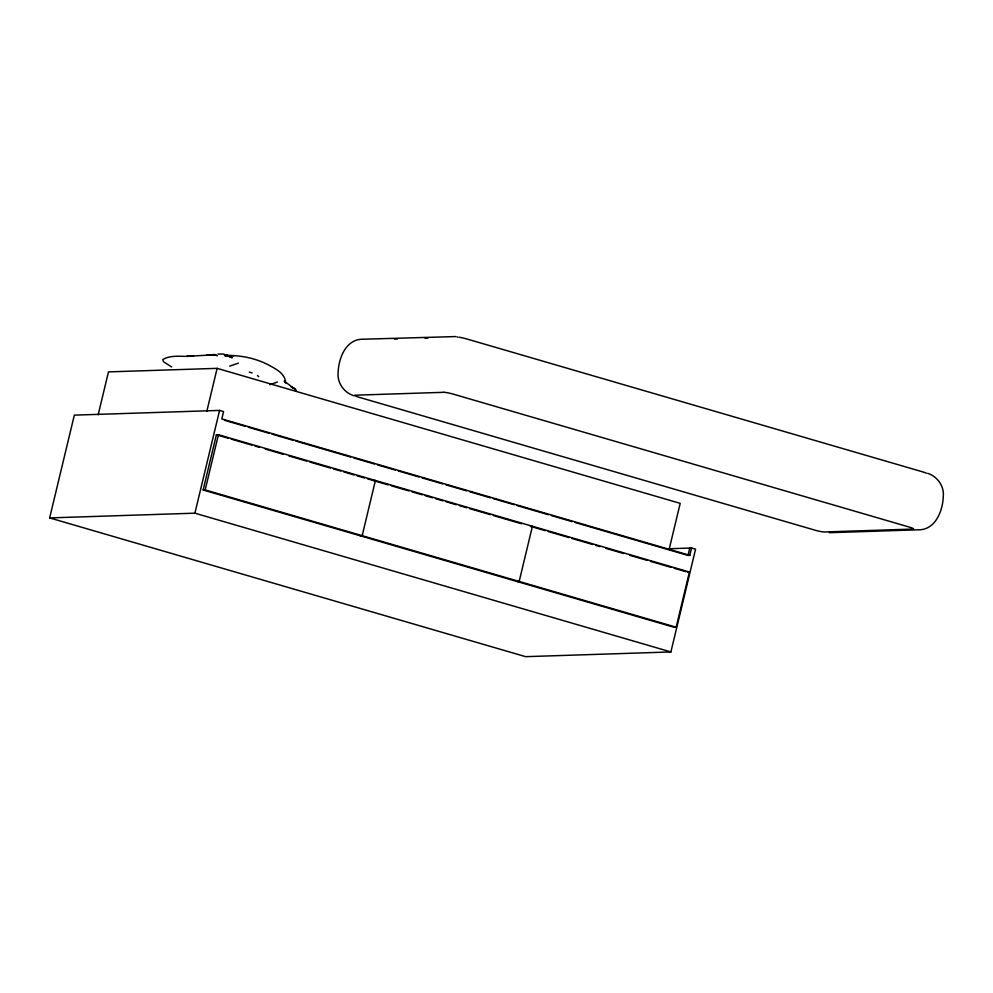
<?xml version="1.0" encoding="UTF-8"?>
<svg xmlns="http://www.w3.org/2000/svg" width="993" height="993" viewBox="0 0 993 993"><rect width="100%" height="100%" fill="white"/><g stroke="black" fill="none" stroke-linecap="round" stroke-linejoin="round"><path stroke-width="1.49" d="M49.65 517.912L74.326 415.136L219.577 410.407L223.574 411.574L221.811 418.909L689.812 555.348L691.575 547.999L695.572 549.166L670.896 651.954L525.645 656.671L49.65 517.912L194.901 513.182L670.896 651.954M98.17 414.813L108.473 371.891L217.132 368.353L680.193 503.352L669.183 549.228M206.829 411.276L217.132 368.353M194.901 513.182L219.577 410.407M203.143 489.983L216.4 434.785L218.423 434.723L689.427 572.03L676.171 627.228L674.148 627.291L203.143 489.983L205.166 489.921L676.171 627.228M205.166 489.921L218.423 434.723M575.096 522.492L688.012 555.41L689.775 548.062M277.382 382.02L269.947 384.701M229.706 366.132L238.469 363.115M214.302 354.501L206.544 355.258L215.903 354.712L186.907 356.326L193.548 355.904C183.42 357.43 171.963 354.067 162.815 359.54L163.448 361.7L171.64 366.951M394.407 339.097L397.461 338.998M424.979 338.104L428.033 338.005M360.149 535.761L362.172 535.686L375.416 480.488L373.393 480.562L388.201 484.869M829.329 532.695L918.14 529.803C935.294 530.25 942.779 511.047 943.251 496.649C944.467 486.384 937.417 476.429 927.723 473.326M668.227 548.769L691.575 547.999M688.012 555.41L689.812 555.348M687.392 572.092L689.427 572.03M517.142 581.526L519.165 581.464L532.422 526.265L530.399 526.327L545.207 530.647M217.951 354.054L223.562 354.067L232.337 357.803L225.672 355.072L230.004 356.04L225.523 355.631M233.703 355.767L224.505 355.519C239.375 355.022 254.158 357.741 267.514 364.431C275.135 368.713 285.276 372.896 285.624 383.062L284.221 381.151L294.611 388.871L291.061 386.86L295.566 389.057L296.212 391.217M224.778 355.432L227.385 355.606M455.886 336.565L363.252 339.209C346.098 338.762 338.613 357.964 338.154 372.375C336.937 382.628 343.975 392.595 353.682 395.686M249.305 372.164L252.098 372.896M224.468 420.262L245.271 426.332M248.238 427.201L269.041 433.258M272.008 434.127L292.811 440.197M295.777 441.053L350.752 457.078M353.719 457.947L374.522 464.016M377.501 464.885L395.326 470.074M398.292 470.943L419.096 477.012M422.062 477.869L442.866 483.939M445.845 484.807L466.636 490.865M469.615 491.734L490.405 497.803M493.384 498.66L514.188 504.729M517.154 505.598L548.359 514.684M551.326 515.553L572.129 521.623M216.4 434.785L228.241 438.248M231.208 439.105L251.937 445.149M254.903 446.018L259.347 447.309M265.268 449.035L283.042 454.223M288.975 455.948L306.75 461.124M309.704 461.993L330.446 468.038M333.4 468.895L340.81 471.054M343.777 471.923L354.141 474.939M357.108 475.808L364.505 477.968M367.472 478.825L371.916 480.128M391.168 485.738L408.942 490.914M411.909 491.783L422.273 494.812M425.24 495.668L432.638 497.828M435.604 498.697L443.015 500.857M445.969 501.713L456.333 504.742M459.3 505.598L466.71 507.758M469.664 508.627L490.405 514.672M493.372 515.528L521.511 523.733M548.173 531.503L568.902 537.548M571.869 538.417L592.61 544.462M595.564 545.331L600.008 546.622M605.929 548.347L623.703 553.523M629.636 555.261L647.411 560.437M650.365 561.306L671.107 567.351M674.061 568.207L685.915 571.67M215.456 355.047L217.355 355.829M257.46 375.503L258.664 376.707M457.078 337.061A7.15 0.819 13.5 0 1 458.034 337.099M459.362 337.26A7.15 0.819 13.5 0 1 463.632 338.116M464.538 338.34A7.15 0.819 13.5 0 1 466.276 338.812L922.758 471.886A7.15 0.819 13.5 0 1 923.564 472.122M924.297 472.37A7.15 0.819 13.5 0 1 926.407 473.214M443.821 392.309L355.159 395.189A7.15 0.819 13.5 0 0 358.634 397.138L815.116 530.212A7.15 0.819 13.5 0 0 824.314 531.963L912.977 529.083A7.15 0.819 13.5 0 0 909.489 527.134L453.019 394.06A7.15 0.819 13.5 0 0 443.821 392.309"/></g></svg>
